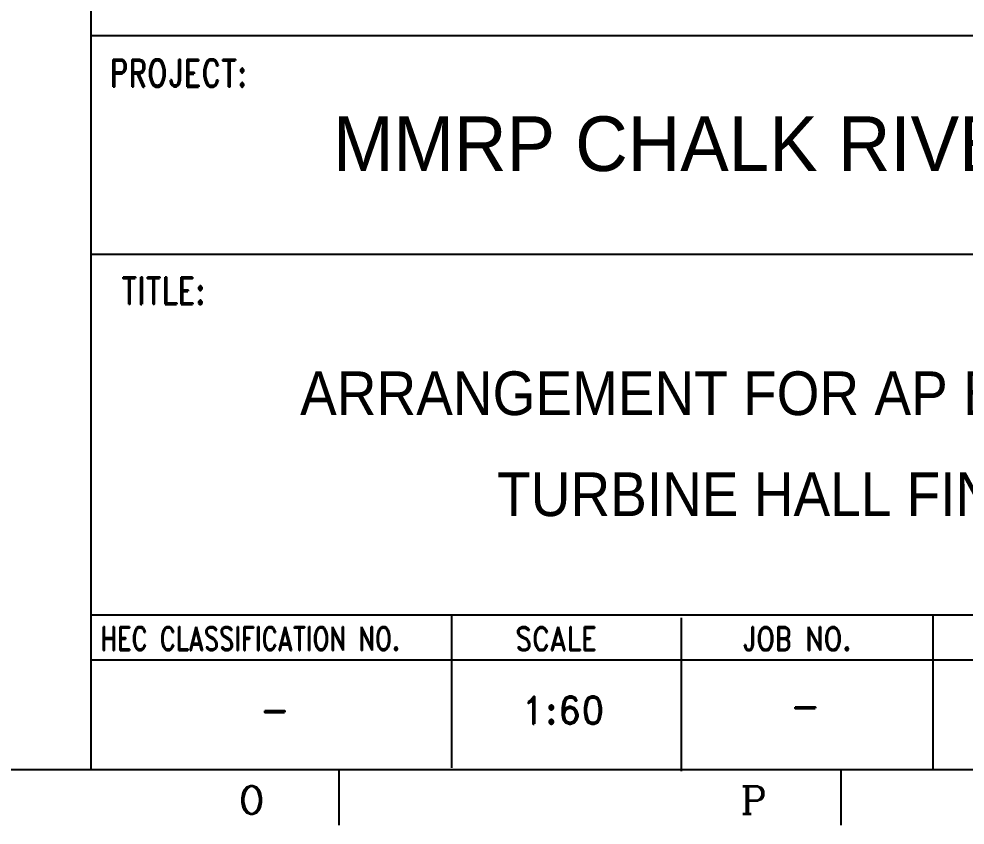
# Model space of a CAD drawing. Header units: millimetres. Extents: x 66027 to 360317, y -114806 to -64032.
# Drawn here: x 194782 to 202121, y -113869 to -107612 of the extents above; entities that cross this region are included whole.
import ezdxf
from ezdxf.enums import TextEntityAlignment as Align

# ---------------------------------------------------------------- set-up
doc = ezdxf.new("R2010")
doc.units = ezdxf.units.MM
doc.header["$LTSCALE"] = 140
doc.layers.add('1', color=7, linetype='Continuous')
doc.layers.add('TAN-TIT', color=30, linetype='Continuous')
doc.styles.add('COM', font='COMPLEX', dxfattribs={"height": 5})
doc.styles.add('KJR', font='arial.ttf', dxfattribs={"width": 0.8})
doc.styles.add('RD', font='sanss___.ttf')
doc.styles.add('RD20', font='ROMAND.SHX', dxfattribs={"width": 0.8, "height": 2})
doc.styles.add('RD6', font='ROMAND.shx', dxfattribs={"width": 0.83, "height": 6})

# ---------------------------------------------------------------- blocks, each defined once
blk = doc.blocks.new('BORDER')
at = {"layer": 'TAN-TIT'}
for p, q in [((193237, 44987), (193237, 3520)), ((193237, 22508), (232823, 22508)), ((193237, 16852), (232823, 16852)), ((193237, 7521), (232823, 7521)), ((202568, 7521), (202568, 3563)), ((208506, 7436), (208506, 3477)), ((215010, 7479), (215010, 3520)), ((232823, 6348), (193237, 6348)), ((4977, 3520), (232823, 3520)), ((199656, 3520), (199656, 2078)), ((212634, 3520), (212634, 2078))]:
    blk.add_line(p, q, dxfattribs=at)
at = {"style": 'KJR', "width": 0.9519}
blk.add_text('MMRP CHALK RIVER PROJECT', height=1413.79, dxfattribs=at).set_placement((199500, 19000), (227600, 19000), align=Align.FIT)
at = {"layer": 'TAN-TIT', "style": 'RD6'}
for s, height, width, p in [('PROJECT:', 706.9, 0.8, (193724, 21182)), ('TITLE:', 706.9, 0.8, (194025, 15551)), ('HEC CLASSIFICATION NO.', 612, 0.75, (193489, 6598)), ('SCALE', 612, 0.83, (204216, 6594)), ('JOB NO.', 612, 0.83, (210080, 6594))]:
    blk.add_text(s, height=height, dxfattribs=dict(at, width=width)).set_placement(p)
at = {"layer": 'TAN-TIT', "style": 'COM'}
for s, p in [('O', (197060, 2366)), ('P', (210039, 2366))]:
    blk.add_text(s, height=721, dxfattribs=at).set_placement(p)

msp = doc.modelspace()

# ---------------------------------------------------------------- block references
at = {"layer": '1', "xscale": 0.3, "yscale": 0.3, "zscale": 0.3}
msp.add_blockref('BORDER', (137367.4, -114492.2), dxfattribs=at)

# ---------------------------------------------------------------- texts
at = {"style": 'RD', "width": 0.9}
for s, p in [('ARRANGEMENT FOR AP BUILDING (16/21)', (201276.5, -110517)), ('TURBINE HALL FINISH (2/4)', (201276.5, -111300.8))]:
    msp.add_text(s, height=339.31, dxfattribs=at).set_placement(p, align=Align.MIDDLE_CENTER)
at = {"style": 'RD20'}
for s, height, p in [('1:60', 212.07, (199002.4, -113082.8)), ('-', 212.1, (200879.9, -113053.4)), ('-', 212.1, (196765.7, -113082.8))]:
    msp.add_text(s, height=height, dxfattribs=at).set_placement(p, align=Align.CENTER)

doc.saveas('drawing.dxf')
